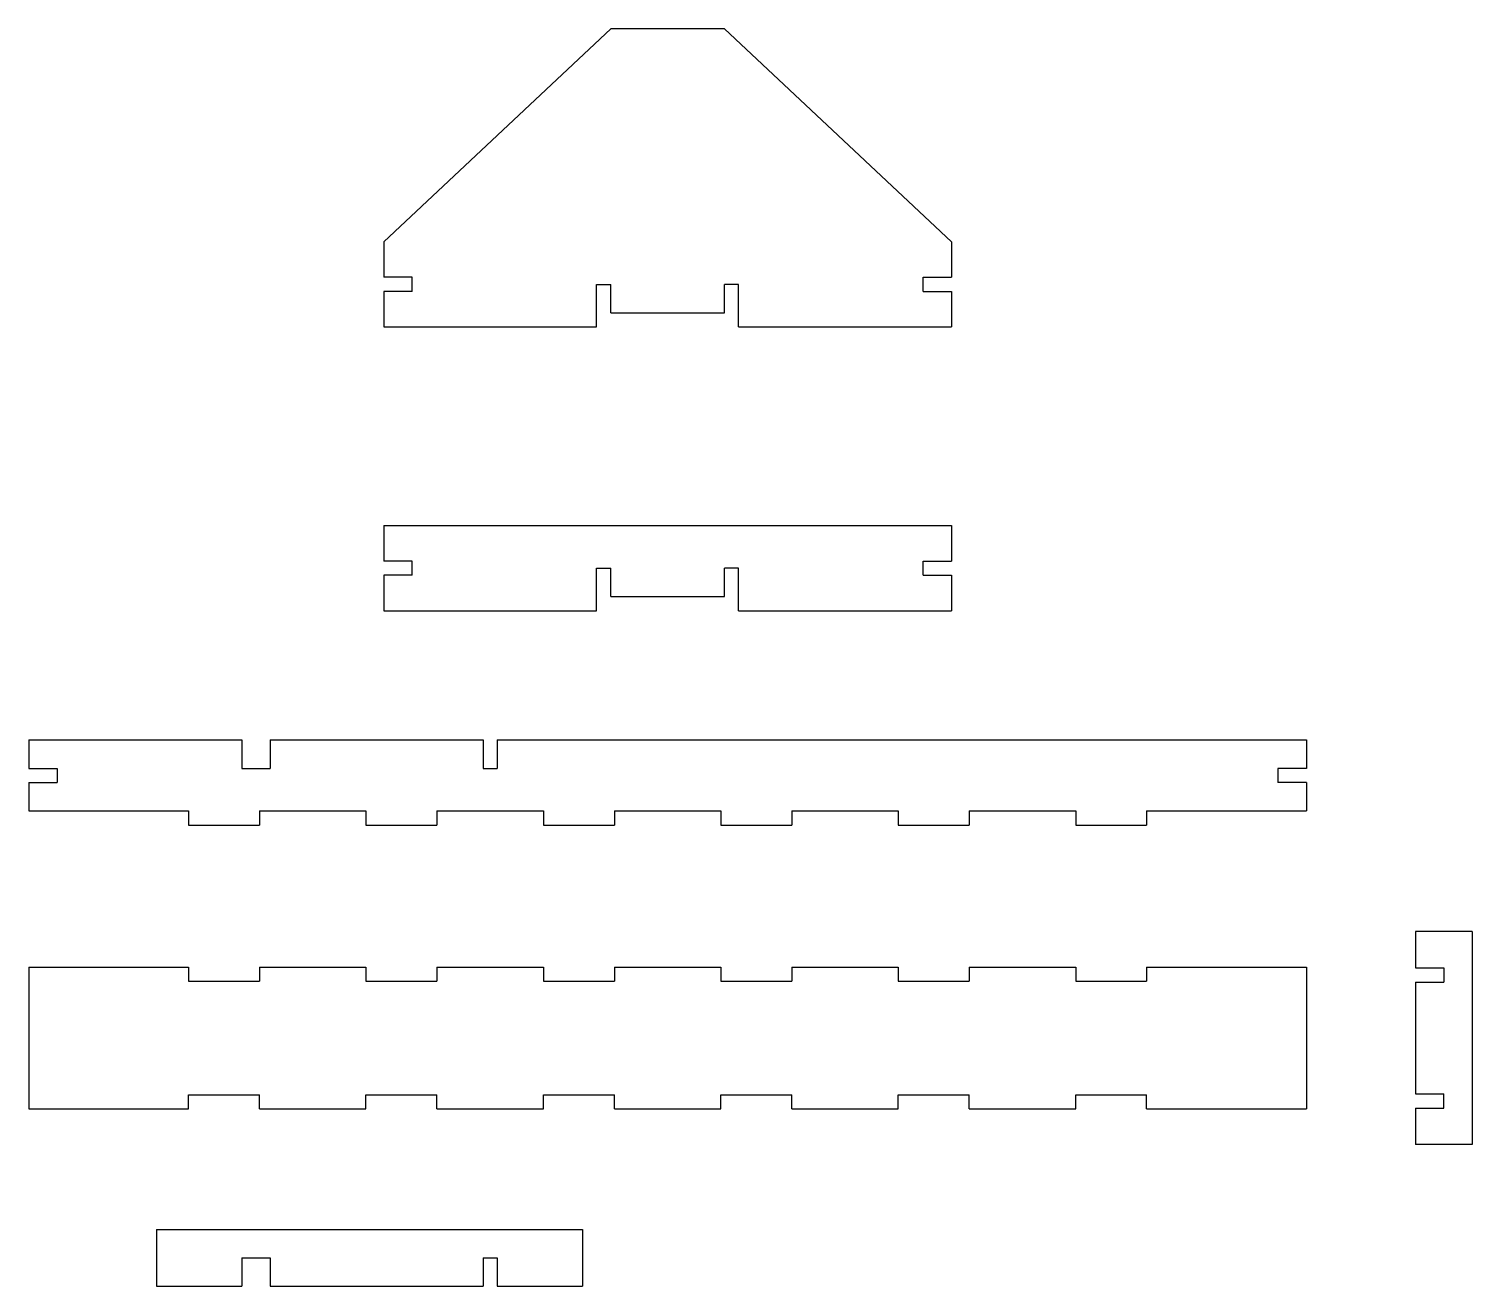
# Model space of a CAD drawing. Extents: x -90 to 113, y -35 to 142.
import ezdxf

# ---------------------------------------------------------------- set-up
doc = ezdxf.new("R2010")
doc.units = 0
doc.layers.add('MODELSKETCH_VISIBLE', color=7, linetype='CONTINUOUS')

msp = doc.modelspace()

# ---------------------------------------------------------------- linework, layer by layer
at = {"layer": 'MODELSKETCH_VISIBLE'}
for p, q in [((-8, 142.21), (-40, 112.21)), ((8, 142.21), (-8, 142.21)), ((8, 142.21), (40, 112.21)), ((-40, 112.21), (-40, 107.21)), ((40, 112.21), (40, 107.21)), ((-36, 107.21), (-40, 107.21)), ((-36, 105.21), (-36, 107.21)), ((-10, 106.21), (-8, 106.21)), ((-10, 102.21), (-10, 106.21)), ((-8, 102.21), (-8, 106.21)), ((10, 106.21), (8, 106.21)), ((8, 102.21), (8, 106.21)), ((10, 102.21), (10, 106.21)), ((36, 105.21), (36, 107.21)), ((36, 107.21), (40, 107.21)), ((-40, 105.21), (-40, 100.21)), ((-36, 105.21), (-40, 105.21)), ((36, 105.21), (40, 105.21)), ((40, 105.21), (40, 100.21)), ((-10, 100.21), (-10, 102.21)), ((-8, 102.21), (8, 102.21)), ((10, 100.21), (10, 102.21)), ((-40, 100.21), (-10, 100.21)), ((10, 100.21), (40, 100.21)), ((-40, 72.21), (-40, 67.21)), ((-40, 72.21), (40, 72.21)), ((40, 72.21), (40, 67.21)), ((-36, 67.21), (-40, 67.21)), ((-36, 65.21), (-36, 67.21)), ((36, 67.21), (40, 67.21)), ((36, 65.21), (36, 67.21)), ((-40, 65.21), (-40, 60.21)), ((-36, 65.21), (-40, 65.21)), ((-10, 62.21), (-10, 66.21)), ((-10, 66.21), (-8, 66.21)), ((-8, 62.21), (-8, 66.21)), ((10, 66.21), (8, 66.21)), ((8, 62.21), (8, 66.21)), ((10, 62.21), (10, 66.21)), ((36, 65.21), (40, 65.21)), ((40, 65.21), (40, 60.21)), ((-10, 60.21), (-10, 62.21)), ((-8, 62.21), (8, 62.21)), ((10, 60.21), (10, 62.21)), ((-40, 60.21), (-10, 60.21)), ((10, 60.21), (40, 60.21)), ((-90, 42), (-60, 42)), ((-90, 42), (-90, 38)), ((-60, 42), (-60, 38)), ((-56, 42), (-26, 42)), ((-56, 42), (-56, 38)), ((-26, 42), (-26, 38)), ((-24, 42), (90, 42)), ((-24, 42), (-24, 38)), ((90, 42), (90, 38)), ((-90, 38), (-86, 38)), ((-86, 38), (-86, 36)), ((-60, 38), (-56, 38)), ((-26, 38), (-24, 38)), ((90, 38), (86, 38)), ((86, 38), (86, 36)), ((-90, 36), (-86, 36)), ((-90, 36), (-90, 32)), ((90, 36), (86, 36)), ((90, 36), (90, 32)), ((-90, 32), (-67.5, 32)), ((-67.5, 32), (-67.5, 30)), ((-57.5, 32), (-57.5, 30)), ((-57.5, 32), (-42.5, 32)), ((-42.5, 32), (-42.5, 30)), ((-32.5, 32), (-32.5, 30)), ((-32.5, 32), (-17.5, 32)), ((-17.5, 32), (-17.5, 30)), ((-7.5, 32), (-7.5, 30)), ((-7.5, 32), (7.5, 32)), ((7.5, 32), (7.5, 30)), ((17.5, 32), (17.5, 30)), ((17.5, 32), (32.5, 32)), ((32.5, 32), (32.5, 30)), ((42.5, 32), (42.5, 30)), ((42.5, 32), (57.5, 32)), ((57.5, 32), (57.5, 30)), ((67.5, 32), (67.5, 30)), ((67.5, 32), (90, 32)), ((-67.5, 30), (-57.5, 30)), ((-42.5, 30), (-32.5, 30)), ((-17.5, 30), (-7.5, 30)), ((7.5, 30), (17.5, 30)), ((32.5, 30), (42.5, 30)), ((57.5, 30), (67.5, 30)), ((113.36, 15), (105.36, 15)), ((105.36, 15), (105.36, 9.89)), ((113.36, 15), (113.36, -15)), ((-90, 10), (-90, -10)), ((-90, 10), (-67.5, 10)), ((-67.5, 10), (-67.5, 8)), ((-57.5, 10), (-57.5, 8)), ((-57.5, 10), (-42.5, 10)), ((-42.5, 10), (-42.5, 8)), ((-32.5, 10), (-32.5, 8)), ((-32.5, 10), (-17.5, 10)), ((-17.5, 10), (-17.5, 8)), ((-7.5, 10), (-7.5, 8)), ((-7.5, 10), (7.5, 10)), ((7.5, 10), (7.5, 8)), ((17.5, 10), (17.5, 8)), ((17.5, 10), (32.5, 10)), ((32.5, 10), (32.5, 8)), ((42.5, 10), (42.5, 8)), ((42.5, 10), (57.5, 10)), ((57.5, 10), (57.5, 8)), ((67.5, 10), (67.5, 8)), ((67.5, 10), (90, 10)), ((90, 10), (90, -10)), ((105.36, 9.89), (109.36, 9.89)), ((109.36, 9.89), (109.36, 7.89)), ((-67.5, 8), (-57.5, 8)), ((-42.5, 8), (-32.5, 8)), ((-17.5, 8), (-7.5, 8)), ((7.5, 8), (17.5, 8)), ((32.5, 8), (42.5, 8)), ((57.5, 8), (67.5, 8)), ((105.36, 7.89), (105.36, -7.89)), ((105.36, 7.89), (109.36, 7.89)), ((-67.5, -8), (-57.5, -8)), ((-67.5, -10), (-67.5, -8)), ((-57.5, -10), (-57.5, -8)), ((-42.5, -8), (-32.5, -8)), ((-42.5, -10), (-42.5, -8)), ((-32.5, -10), (-32.5, -8)), ((-17.5, -10), (-17.5, -8)), ((-17.5, -8), (-7.5, -8)), ((-7.5, -10), (-7.5, -8)), ((7.5, -10), (7.5, -8)), ((7.5, -8), (17.5, -8)), ((17.5, -10), (17.5, -8)), ((32.5, -10), (32.5, -8)), ((32.5, -8), (42.5, -8)), ((42.5, -10), (42.5, -8)), ((57.5, -8), (67.5, -8)), ((57.5, -10), (57.5, -8)), ((67.5, -10), (67.5, -8)), ((105.36, -7.89), (109.36, -7.89)), ((109.36, -9.89), (109.36, -7.89)), ((-90, -10), (-67.5, -10)), ((-57.5, -10), (-42.5, -10)), ((-32.5, -10), (-17.5, -10)), ((-7.5, -10), (7.5, -10)), ((17.5, -10), (32.5, -10)), ((42.5, -10), (57.5, -10)), ((67.5, -10), (90, -10)), ((105.36, -9.89), (105.36, -15)), ((105.36, -9.89), (109.36, -9.89)), ((113.36, -15), (105.36, -15)), ((-72, -26.97), (-72, -34.97)), ((-72, -26.97), (-12, -26.97)), ((-12, -26.97), (-12, -34.97)), ((-60, -30.97), (-60, -34.97)), ((-60, -30.97), (-56, -30.97)), ((-56, -30.97), (-56, -34.97)), ((-26, -30.97), (-26, -34.97)), ((-26, -30.97), (-24, -30.97)), ((-24, -30.97), (-24, -34.97)), ((-72, -34.97), (-60, -34.97)), ((-56, -34.97), (-26, -34.97)), ((-24, -34.97), (-12, -34.97))]:
    msp.add_line(p, q, dxfattribs=at)

doc.saveas('drawing.dxf')
